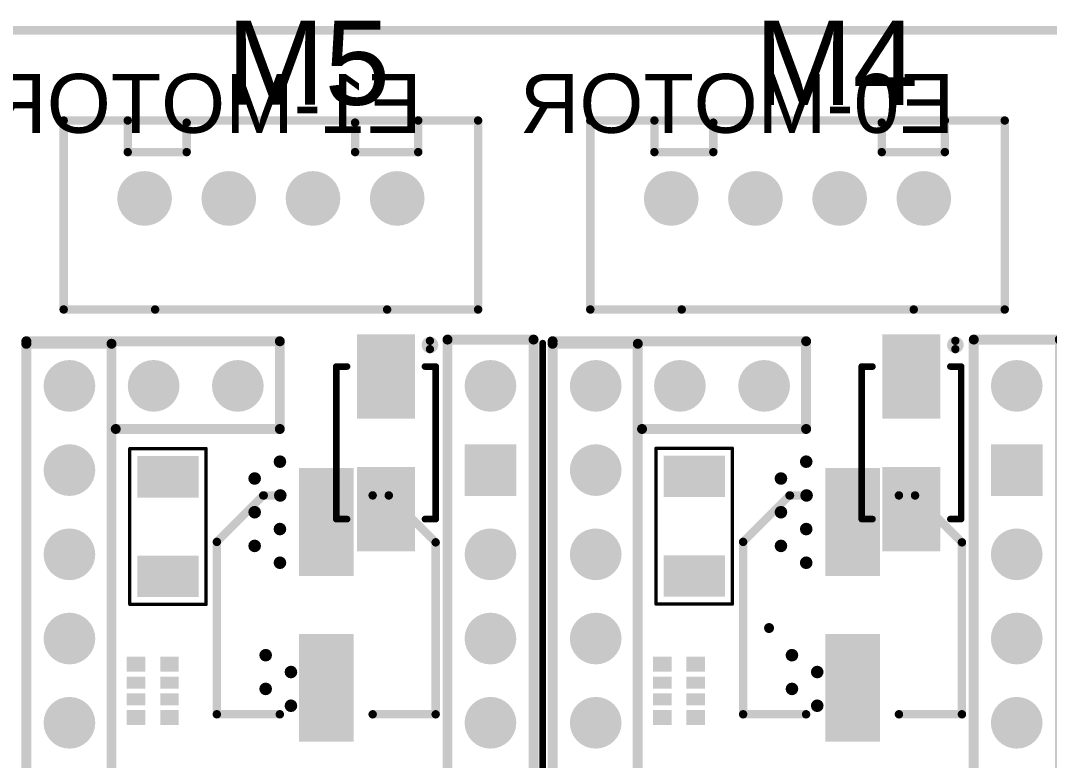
# Model space of a CAD drawing. Header units: millimetres. Extents: x -6 to 151, y -20 to 98.
# Drawn here: x 62.1 to 93.14, y 54.45 to 76.77 of the extents above; entities that cross this region are included whole.
import ezdxf

# ---------------------------------------------------------------- set-up
doc = ezdxf.new("R2010")
doc.units = ezdxf.units.MM
for name, color, linetype in [('BottomOverlay', 54, 'Continuous'), ('BottomPaste', 16, 'Continuous'), ('BottomSolder', 6, 'Continuous'), ('KeepOutLayer', 6, 'Continuous'), ('MultiLayer', 9, 'Continuous'), ('PadHoleLayer', 156, 'Continuous'), ('TopOverlay', 2, 'Continuous'), ('TopPaste', 8, 'Continuous'), ('TopSolder', 216, 'Continuous'), ('ViaHoleLayer', 16, 'Continuous')]:
    doc.layers.add(name, color=color, linetype=linetype)
doc.styles.add('Arial', font='arial.ttf', dxfattribs={"height": 0.2})

# ---------------------------------------------------------------- blocks, each defined once
blk = doc.blocks.new('RES1206_34')
at = {"layer": 'TopPaste'}
for points in [[(-2.1, -0.9), (-2.1, 0.9), (-0.9, 0.9), (-0.9, -0.9)], [(0.9, -0.9), (0.9, 0.9), (2.1, 0.9), (2.1, -0.9)]]:
    blk.add_hatch(color=8, dxfattribs=at).paths.add_polyline_path(points)
at = {"layer": 'TopSolder'}
for points in [[(-2.125, -0.925), (-2.125, 0.925), (-0.875, 0.925), (-0.875, -0.925)], [(0.875, -0.925), (0.875, 0.925), (2.125, 0.925), (2.125, -0.925)]]:
    blk.add_hatch(color=216, dxfattribs=at).paths.add_polyline_path(points)
at = {"layer": 'TopOverlay', "const_width": 0.1}
for points in [[(-2.35, 1.15), (2.35, 1.15)], [(-2.35, 1.15), (-2.35, -1.15)], [(2.35, 1.15), (2.35, -1.15)], [(-2.35, -1.15), (2.35, -1.15)]]:
    blk.add_lwpolyline(points, dxfattribs=at)
at = {"layer": 'TopOverlay', "const_width": 0.05}
for points in [[(-2.375, 1.15, 1), (-2.325, 1.15, 1)], [(-2.375, 1.15, 1), (-2.325, 1.15, 1)], [(2.325, 1.15, 1), (2.375, 1.15, 1)], [(2.325, 1.15, 1), (2.375, 1.15, 1)], [(-2.375, -1.15, 1), (-2.325, -1.15, 1)], [(-2.375, -1.15, 1), (-2.325, -1.15, 1)], [(2.325, -1.15, 1), (2.375, -1.15, 1)], [(2.325, -1.15, 1), (2.375, -1.15, 1)]]:
    blk.add_lwpolyline(points, format="xyb", close=True, dxfattribs=at)
blk = doc.blocks.new('RES1206_35')
at = {"layer": 'TopPaste'}
for points in [[(-2.1, -0.9), (-2.1, 0.9), (-0.9, 0.9), (-0.9, -0.9)], [(0.9, -0.9), (0.9, 0.9), (2.1, 0.9), (2.1, -0.9)]]:
    blk.add_hatch(color=8, dxfattribs=at).paths.add_polyline_path(points)
at = {"layer": 'TopSolder'}
for points in [[(-2.125, -0.925), (-2.125, 0.925), (-0.875, 0.925), (-0.875, -0.925)], [(0.875, -0.925), (0.875, 0.925), (2.125, 0.925), (2.125, -0.925)]]:
    blk.add_hatch(color=216, dxfattribs=at).paths.add_polyline_path(points)
at = {"layer": 'TopOverlay', "const_width": 0.1}
for points in [[(-2.35, 1.15), (2.35, 1.15)], [(-2.35, 1.15), (-2.35, -1.15)], [(2.35, 1.15), (2.35, -1.15)], [(-2.35, -1.15), (2.35, -1.15)]]:
    blk.add_lwpolyline(points, dxfattribs=at)
at = {"layer": 'TopOverlay', "const_width": 0.05}
for points in [[(-2.375, 1.15, 1), (-2.325, 1.15, 1)], [(-2.375, 1.15, 1), (-2.325, 1.15, 1)], [(2.325, 1.15, 1), (2.375, 1.15, 1)], [(2.325, 1.15, 1), (2.375, 1.15, 1)], [(-2.375, -1.15, 1), (-2.325, -1.15, 1)], [(-2.375, -1.15, 1), (-2.325, -1.15, 1)], [(2.325, -1.15, 1), (2.375, -1.15, 1)], [(2.325, -1.15, 1), (2.375, -1.15, 1)]]:
    blk.add_lwpolyline(points, format="xyb", close=True, dxfattribs=at)
blk = doc.blocks.new('DO214AC__SMA__B_58')
at = {"layer": 'BottomPaste'}
for points in [[(-0.75, 0.85), (-0.75, -0.85), (-3.25, -0.85), (-3.25, 0.85)], [(3.25, 0.85), (3.25, -0.85), (0.75, -0.85), (0.75, 0.85)]]:
    blk.add_hatch(color=16, dxfattribs=at).paths.add_polyline_path(points)
at = {"layer": 'BottomSolder'}
for points in [[(-0.725, 0.875), (-0.725, -0.875), (-3.275, -0.875), (-3.275, 0.875)], [(3.275, 0.875), (3.275, -0.875), (0.725, -0.875), (0.725, 0.875)]]:
    blk.add_hatch(color=6, dxfattribs=at).paths.add_polyline_path(points)
at = {"layer": 'BottomOverlay', "const_width": 0.2}
for points in [[(-2.3, 1.5), (2.3, 1.5)], [(-2.3, 1.5), (-2.3, 1.175)], [(2.3, 1.5), (2.3, 1.175)], [(-2.3, -1.175), (-2.3, -1.5)], [(2.3, -1.175), (2.3, -1.5)], [(-2.3, -1.5), (2.3, -1.5)]]:
    blk.add_lwpolyline(points, dxfattribs=at)
at = {"layer": 'BottomOverlay'}
for points, const_width in [([(-2.35, 1.5, 1), (-2.25, 1.5, 1)], 0.1), ([(-2.35, 1.5, 1), (-2.25, 1.5, 1)], 0.1), ([(2.25, 1.5, 1), (2.35, 1.5, 1)], 0.1), ([(2.25, 1.5, 1), (2.35, 1.5, 1)], 0.1), ([(-2.35, 1.175, 1), (-2.25, 1.175, 1)], 0.1), ([(2.25, 1.175, 1), (2.35, 1.175, 1)], 0.1), ([(-2.35, -1.175, 1), (-2.25, -1.175, 1)], 0.1), ([(2.25, -1.175, 1), (2.35, -1.175, 1)], 0.1), ([(3.075, -1.325, 1), (2.825, -1.325, 1)], 0.25), ([(2.763, -1.325, 1), (2.887, -1.325, 1)], 0.125), ([(3.013, -1.325, 1), (3.138, -1.325, 1)], 0.125), ([(-2.35, -1.5, 1), (-2.25, -1.5, 1)], 0.1), ([(-2.35, -1.5, 1), (-2.25, -1.5, 1)], 0.1), ([(2.25, -1.5, 1), (2.35, -1.5, 1)], 0.1), ([(2.25, -1.5, 1), (2.35, -1.5, 1)], 0.1)]:
    blk.add_lwpolyline(points, format="xyb", close=True, dxfattribs=dict(at, const_width=const_width))
blk = doc.blocks.new('DO214AC__SMA__B_59')
at = {"layer": 'BottomPaste'}
for points in [[(-0.75, 0.85), (-0.75, -0.85), (-3.25, -0.85), (-3.25, 0.85)], [(3.25, 0.85), (3.25, -0.85), (0.75, -0.85), (0.75, 0.85)]]:
    blk.add_hatch(color=16, dxfattribs=at).paths.add_polyline_path(points)
at = {"layer": 'BottomSolder'}
for points in [[(-0.725, 0.875), (-0.725, -0.875), (-3.275, -0.875), (-3.275, 0.875)], [(3.275, 0.875), (3.275, -0.875), (0.725, -0.875), (0.725, 0.875)]]:
    blk.add_hatch(color=6, dxfattribs=at).paths.add_polyline_path(points)
at = {"layer": 'BottomOverlay', "const_width": 0.2}
for points in [[(-2.3, 1.5), (2.3, 1.5)], [(-2.3, 1.5), (-2.3, 1.175)], [(2.3, 1.5), (2.3, 1.175)], [(-2.3, -1.175), (-2.3, -1.5)], [(2.3, -1.175), (2.3, -1.5)], [(-2.3, -1.5), (2.3, -1.5)]]:
    blk.add_lwpolyline(points, dxfattribs=at)
at = {"layer": 'BottomOverlay'}
for points, const_width in [([(-2.35, 1.5, 1), (-2.25, 1.5, 1)], 0.1), ([(-2.35, 1.5, 1), (-2.25, 1.5, 1)], 0.1), ([(2.25, 1.5, 1), (2.35, 1.5, 1)], 0.1), ([(2.25, 1.5, 1), (2.35, 1.5, 1)], 0.1), ([(-2.35, 1.175, 1), (-2.25, 1.175, 1)], 0.1), ([(2.25, 1.175, 1), (2.35, 1.175, 1)], 0.1), ([(-2.35, -1.175, 1), (-2.25, -1.175, 1)], 0.1), ([(2.25, -1.175, 1), (2.35, -1.175, 1)], 0.1), ([(3.075, -1.325, 1), (2.825, -1.325, 1)], 0.25), ([(2.763, -1.325, 1), (2.887, -1.325, 1)], 0.125), ([(3.013, -1.325, 1), (3.138, -1.325, 1)], 0.125), ([(-2.35, -1.5, 1), (-2.25, -1.5, 1)], 0.1), ([(-2.35, -1.5, 1), (-2.25, -1.5, 1)], 0.1), ([(2.25, -1.5, 1), (2.35, -1.5, 1)], 0.1), ([(2.25, -1.5, 1), (2.35, -1.5, 1)], 0.1)]:
    blk.add_lwpolyline(points, format="xyb", close=True, dxfattribs=dict(at, const_width=const_width))
blk = doc.blocks.new('RESISTOR_DIL_4X0402ARV341_201')
at = {"layer": 'TopPaste'}
for points in [[(-1.003, 0.762), (-0.597, 0.762), (-0.597, 0.254), (-1.003, 0.254)], [(-0.402, 0.762), (-0.098, 0.762), (-0.098, 0.254), (-0.402, 0.254)], [(0.102, 0.762), (0.406, 0.762), (0.406, 0.254), (0.102, 0.254)], [(0.61, 0.762), (1.016, 0.762), (1.016, 0.254), (0.61, 0.254)], [(-1.003, -0.246), (-0.597, -0.246), (-0.597, -0.754), (-1.003, -0.754)], [(-0.402, -0.246), (-0.098, -0.246), (-0.098, -0.754), (-0.402, -0.754)], [(0.102, -0.246), (0.406, -0.246), (0.406, -0.754), (0.102, -0.754)], [(0.61, -0.246), (1.016, -0.246), (1.016, -0.754), (0.61, -0.754)]]:
    blk.add_hatch(color=8, dxfattribs=at).paths.add_polyline_path(points)
at = {"layer": 'TopSolder'}
for points in [[(-1.029, 0.787), (-0.571, 0.787), (-0.571, 0.229), (-1.029, 0.229)], [(-0.428, 0.787), (-0.072, 0.787), (-0.072, 0.229), (-0.428, 0.229)], [(0.076, 0.787), (0.432, 0.787), (0.432, 0.229), (0.076, 0.229)], [(0.584, 0.787), (1.041, 0.787), (1.041, 0.229), (0.584, 0.229)], [(-1.029, -0.221), (-0.571, -0.221), (-0.571, -0.779), (-1.029, -0.779)], [(-0.428, -0.221), (-0.072, -0.221), (-0.072, -0.779), (-0.428, -0.779)], [(0.076, -0.221), (0.432, -0.221), (0.432, -0.779), (0.076, -0.779)], [(0.584, -0.221), (1.041, -0.221), (1.041, -0.779), (0.584, -0.779)]]:
    blk.add_hatch(color=216, dxfattribs=at).paths.add_polyline_path(points)
blk = doc.blocks.new('RESISTOR_DIL_4X0402ARV341_202')
at = {"layer": 'TopPaste'}
for points in [[(-1.003, 0.762), (-0.597, 0.762), (-0.597, 0.254), (-1.003, 0.254)], [(-0.402, 0.762), (-0.098, 0.762), (-0.098, 0.254), (-0.402, 0.254)], [(0.102, 0.762), (0.406, 0.762), (0.406, 0.254), (0.102, 0.254)], [(0.61, 0.762), (1.016, 0.762), (1.016, 0.254), (0.61, 0.254)], [(-1.003, -0.246), (-0.597, -0.246), (-0.597, -0.754), (-1.003, -0.754)], [(-0.402, -0.246), (-0.098, -0.246), (-0.098, -0.754), (-0.402, -0.754)], [(0.102, -0.246), (0.406, -0.246), (0.406, -0.754), (0.102, -0.754)], [(0.61, -0.246), (1.016, -0.246), (1.016, -0.754), (0.61, -0.754)]]:
    blk.add_hatch(color=8, dxfattribs=at).paths.add_polyline_path(points)
at = {"layer": 'TopSolder'}
for points in [[(-1.029, 0.787), (-0.571, 0.787), (-0.571, 0.229), (-1.029, 0.229)], [(-0.428, 0.787), (-0.072, 0.787), (-0.072, 0.229), (-0.428, 0.229)], [(0.076, 0.787), (0.432, 0.787), (0.432, 0.229), (0.076, 0.229)], [(0.584, 0.787), (1.041, 0.787), (1.041, 0.229), (0.584, 0.229)], [(-1.029, -0.221), (-0.571, -0.221), (-0.571, -0.779), (-1.029, -0.779)], [(-0.428, -0.221), (-0.072, -0.221), (-0.072, -0.779), (-0.428, -0.779)], [(0.076, -0.221), (0.432, -0.221), (0.432, -0.779), (0.076, -0.779)], [(0.584, -0.221), (1.041, -0.221), (1.041, -0.779), (0.584, -0.779)]]:
    blk.add_hatch(color=216, dxfattribs=at).paths.add_polyline_path(points)
blk = doc.blocks.new('TMC__________238')
at = {"layer": 'BottomSolder'}
h = blk.add_hatch(color=6, dxfattribs=at)
edge = h.paths.add_edge_path()
edge.add_arc((0, 12.7), 0.78, 0, 360)
for points in [[(1.76, 11.92), (1.76, 13.48), (3.32, 13.48), (3.32, 11.92)], [(17, 11.92), (17, 13.48), (18.56, 13.48), (18.56, 11.92)]]:
    blk.add_hatch(color=6, dxfattribs=at).paths.add_polyline_path(points)
h = blk.add_hatch(color=6, dxfattribs=at)
edge = h.paths.add_edge_path()
edge.add_arc((5.08, 12.7), 0.78, 0, 360)
h = blk.add_hatch(color=6, dxfattribs=at)
edge = h.paths.add_edge_path()
edge.add_arc((7.62, 12.7), 0.78, 0, 360)
h = blk.add_hatch(color=6, dxfattribs=at)
edge = h.paths.add_edge_path()
edge.add_arc((10.16, 12.7), 0.78, 0, 360)
h = blk.add_hatch(color=6, dxfattribs=at)
edge = h.paths.add_edge_path()
edge.add_arc((12.7, 12.7), 0.78, 0, 360)
h = blk.add_hatch(color=6, dxfattribs=at)
edge = h.paths.add_edge_path()
edge.add_arc((15.24, 12.7), 0.78, 0, 360)
h = blk.add_hatch(color=6, dxfattribs=at)
edge = h.paths.add_edge_path()
edge.add_arc((0, 5.08), 0.78, 0, 360)
h = blk.add_hatch(color=6, dxfattribs=at)
edge = h.paths.add_edge_path()
edge.add_arc((0, 2.54), 0.78, 0, 360)
h = blk.add_hatch(color=6, dxfattribs=at)
edge = h.paths.add_edge_path()
edge.add_arc((0, 0), 0.78, 0, 360)
h = blk.add_hatch(color=6, dxfattribs=at)
edge = h.paths.add_edge_path()
edge.add_arc((2.54, 0), 0.78, 0, 360)
h = blk.add_hatch(color=6, dxfattribs=at)
edge = h.paths.add_edge_path()
edge.add_arc((5.08, 0), 0.78, 0, 360)
h = blk.add_hatch(color=6, dxfattribs=at)
edge = h.paths.add_edge_path()
edge.add_arc((7.62, 0), 0.78, 0, 360)
h = blk.add_hatch(color=6, dxfattribs=at)
edge = h.paths.add_edge_path()
edge.add_arc((10.16, 0), 0.78, 0, 360)
h = blk.add_hatch(color=6, dxfattribs=at)
edge = h.paths.add_edge_path()
edge.add_arc((12.7, 0), 0.78, 0, 360)
h = blk.add_hatch(color=6, dxfattribs=at)
edge = h.paths.add_edge_path()
edge.add_arc((15.24, 0), 0.78, 0, 360)
h = blk.add_hatch(color=6, dxfattribs=at)
edge = h.paths.add_edge_path()
edge.add_arc((17.78, 0), 0.78, 0, 360)
at = {"layer": 'MultiLayer'}
h = blk.add_hatch(color=9, dxfattribs=at)
edge = h.paths.add_edge_path()
edge.add_arc((0, 12.7), 0.755, 0, 360)
for points in [[(1.785, 11.945), (1.785, 13.455), (3.295, 13.455), (3.295, 11.945)], [(17.025, 11.945), (17.025, 13.455), (18.535, 13.455), (18.535, 11.945)]]:
    blk.add_hatch(color=9, dxfattribs=at).paths.add_polyline_path(points)
h = blk.add_hatch(color=9, dxfattribs=at)
edge = h.paths.add_edge_path()
edge.add_arc((5.08, 12.7), 0.755, 0, 360)
h = blk.add_hatch(color=9, dxfattribs=at)
edge = h.paths.add_edge_path()
edge.add_arc((7.62, 12.7), 0.755, 0, 360)
h = blk.add_hatch(color=9, dxfattribs=at)
edge = h.paths.add_edge_path()
edge.add_arc((10.16, 12.7), 0.755, 0, 360)
h = blk.add_hatch(color=9, dxfattribs=at)
edge = h.paths.add_edge_path()
edge.add_arc((12.7, 12.7), 0.755, 0, 360)
h = blk.add_hatch(color=9, dxfattribs=at)
edge = h.paths.add_edge_path()
edge.add_arc((15.24, 12.7), 0.755, 0, 360)
h = blk.add_hatch(color=9, dxfattribs=at)
edge = h.paths.add_edge_path()
edge.add_arc((0, 5.08), 0.755, 0, 360)
h = blk.add_hatch(color=9, dxfattribs=at)
edge = h.paths.add_edge_path()
edge.add_arc((0, 2.54), 0.755, 0, 360)
h = blk.add_hatch(color=9, dxfattribs=at)
edge = h.paths.add_edge_path()
edge.add_arc((0, 0), 0.755, 0, 360)
h = blk.add_hatch(color=9, dxfattribs=at)
edge = h.paths.add_edge_path()
edge.add_arc((2.54, 0), 0.755, 0, 360)
h = blk.add_hatch(color=9, dxfattribs=at)
edge = h.paths.add_edge_path()
edge.add_arc((5.08, 0), 0.755, 0, 360)
h = blk.add_hatch(color=9, dxfattribs=at)
edge = h.paths.add_edge_path()
edge.add_arc((7.62, 0), 0.755, 0, 360)
h = blk.add_hatch(color=9, dxfattribs=at)
edge = h.paths.add_edge_path()
edge.add_arc((10.16, 0), 0.755, 0, 360)
h = blk.add_hatch(color=9, dxfattribs=at)
edge = h.paths.add_edge_path()
edge.add_arc((12.7, 0), 0.755, 0, 360)
h = blk.add_hatch(color=9, dxfattribs=at)
edge = h.paths.add_edge_path()
edge.add_arc((15.24, 0), 0.755, 0, 360)
h = blk.add_hatch(color=9, dxfattribs=at)
edge = h.paths.add_edge_path()
edge.add_arc((17.78, 0), 0.755, 0, 360)
at = {"layer": 'PadHoleLayer'}
h = blk.add_hatch(color=156, dxfattribs=at)
edge = h.paths.add_edge_path()
edge.add_arc((0, 12.7), 0.45, 0, 360)
h = blk.add_hatch(color=156, dxfattribs=at)
edge = h.paths.add_edge_path()
edge.add_arc((2.54, 12.7), 0.45, 0, 360)
h = blk.add_hatch(color=156, dxfattribs=at)
edge = h.paths.add_edge_path()
edge.add_arc((5.08, 12.7), 0.45, 0, 360)
h = blk.add_hatch(color=156, dxfattribs=at)
edge = h.paths.add_edge_path()
edge.add_arc((7.62, 12.7), 0.45, 0, 360)
h = blk.add_hatch(color=156, dxfattribs=at)
edge = h.paths.add_edge_path()
edge.add_arc((10.16, 12.7), 0.45, 0, 360)
h = blk.add_hatch(color=156, dxfattribs=at)
edge = h.paths.add_edge_path()
edge.add_arc((12.7, 12.7), 0.45, 0, 360)
h = blk.add_hatch(color=156, dxfattribs=at)
edge = h.paths.add_edge_path()
edge.add_arc((15.24, 12.7), 0.45, 0, 360)
h = blk.add_hatch(color=156, dxfattribs=at)
edge = h.paths.add_edge_path()
edge.add_arc((17.78, 12.7), 0.45, 0, 360)
h = blk.add_hatch(color=156, dxfattribs=at)
edge = h.paths.add_edge_path()
edge.add_arc((0, 5.08), 0.45, 0, 360)
h = blk.add_hatch(color=156, dxfattribs=at)
edge = h.paths.add_edge_path()
edge.add_arc((0, 2.54), 0.45, 0, 360)
h = blk.add_hatch(color=156, dxfattribs=at)
edge = h.paths.add_edge_path()
edge.add_arc((0, 0), 0.45, 0, 360)
h = blk.add_hatch(color=156, dxfattribs=at)
edge = h.paths.add_edge_path()
edge.add_arc((2.54, 0), 0.45, 0, 360)
h = blk.add_hatch(color=156, dxfattribs=at)
edge = h.paths.add_edge_path()
edge.add_arc((5.08, 0), 0.45, 0, 360)
h = blk.add_hatch(color=156, dxfattribs=at)
edge = h.paths.add_edge_path()
edge.add_arc((7.62, 0), 0.45, 0, 360)
h = blk.add_hatch(color=156, dxfattribs=at)
edge = h.paths.add_edge_path()
edge.add_arc((10.16, 0), 0.45, 0, 360)
h = blk.add_hatch(color=156, dxfattribs=at)
edge = h.paths.add_edge_path()
edge.add_arc((12.7, 0), 0.45, 0, 360)
h = blk.add_hatch(color=156, dxfattribs=at)
edge = h.paths.add_edge_path()
edge.add_arc((15.24, 0), 0.45, 0, 360)
h = blk.add_hatch(color=156, dxfattribs=at)
edge = h.paths.add_edge_path()
edge.add_arc((17.78, 0), 0.45, 0, 360)
at = {"layer": 'TopSolder'}
h = blk.add_hatch(color=216, dxfattribs=at)
edge = h.paths.add_edge_path()
edge.add_arc((0, 12.7), 0.78, 0, 360)
for points in [[(1.76, 11.92), (1.76, 13.48), (3.32, 13.48), (3.32, 11.92)], [(17, 11.92), (17, 13.48), (18.56, 13.48), (18.56, 11.92)]]:
    blk.add_hatch(color=216, dxfattribs=at).paths.add_polyline_path(points)
h = blk.add_hatch(color=216, dxfattribs=at)
edge = h.paths.add_edge_path()
edge.add_arc((5.08, 12.7), 0.78, 0, 360)
h = blk.add_hatch(color=216, dxfattribs=at)
edge = h.paths.add_edge_path()
edge.add_arc((7.62, 12.7), 0.78, 0, 360)
h = blk.add_hatch(color=216, dxfattribs=at)
edge = h.paths.add_edge_path()
edge.add_arc((10.16, 12.7), 0.78, 0, 360)
h = blk.add_hatch(color=216, dxfattribs=at)
edge = h.paths.add_edge_path()
edge.add_arc((12.7, 12.7), 0.78, 0, 360)
h = blk.add_hatch(color=216, dxfattribs=at)
edge = h.paths.add_edge_path()
edge.add_arc((15.24, 12.7), 0.78, 0, 360)
h = blk.add_hatch(color=216, dxfattribs=at)
edge = h.paths.add_edge_path()
edge.add_arc((0, 5.08), 0.78, 0, 360)
h = blk.add_hatch(color=216, dxfattribs=at)
edge = h.paths.add_edge_path()
edge.add_arc((0, 2.54), 0.78, 0, 360)
h = blk.add_hatch(color=216, dxfattribs=at)
edge = h.paths.add_edge_path()
edge.add_arc((0, 0), 0.78, 0, 360)
h = blk.add_hatch(color=216, dxfattribs=at)
edge = h.paths.add_edge_path()
edge.add_arc((2.54, 0), 0.78, 0, 360)
h = blk.add_hatch(color=216, dxfattribs=at)
edge = h.paths.add_edge_path()
edge.add_arc((5.08, 0), 0.78, 0, 360)
h = blk.add_hatch(color=216, dxfattribs=at)
edge = h.paths.add_edge_path()
edge.add_arc((7.62, 0), 0.78, 0, 360)
h = blk.add_hatch(color=216, dxfattribs=at)
edge = h.paths.add_edge_path()
edge.add_arc((10.16, 0), 0.78, 0, 360)
h = blk.add_hatch(color=216, dxfattribs=at)
edge = h.paths.add_edge_path()
edge.add_arc((12.7, 0), 0.78, 0, 360)
h = blk.add_hatch(color=216, dxfattribs=at)
edge = h.paths.add_edge_path()
edge.add_arc((15.24, 0), 0.78, 0, 360)
h = blk.add_hatch(color=216, dxfattribs=at)
edge = h.paths.add_edge_path()
edge.add_arc((17.78, 0), 0.78, 0, 360)
at = {"layer": 'TopOverlay', "const_width": 0.3}
for points in [[(-1.397, 11.405), (-1.397, 14)], [(19.126, 14), (-1.397, 14)], [(19.126, 11.4), (19.126, 13.97)], [(19.126, 11.405), (-1.397, 11.405)], [(1.3, 6.347), (-1.346, 6.347)], [(-1.346, -1.3), (-1.346, 6.347)], [(1.3, 1.397), (1.3, 6.347)], [(19.126, 1.27), (-1.27, 1.27)], [(-1.27, -1.3), (-1.27, 1.27)], [(19.126, -1.3), (19.126, 1.27)], [(19.126, -1.3), (-1.27, -1.3)]]:
    blk.add_lwpolyline(points, dxfattribs=at)
at = {"layer": 'TopOverlay', "const_width": 0.15}
for points in [[(-1.472, 14, 1), (-1.322, 14, 1)], [(-1.472, 14, 1), (-1.322, 14, 1)], [(19.051, 14, 1), (19.201, 14, 1)], [(19.051, 13.97, 1), (19.201, 13.97, 1)], [(-1.472, 11.405, 1), (-1.322, 11.405, 1)], [(-1.472, 11.405, 1), (-1.322, 11.405, 1)], [(19.051, 11.405, 1), (19.201, 11.405, 1)], [(19.051, 11.4, 1), (19.201, 11.4, 1)], [(-1.421, 6.347, 1), (-1.271, 6.347, 1)], [(-1.421, 6.347, 1), (-1.271, 6.347, 1)], [(1.225, 6.347, 1), (1.375, 6.347, 1)], [(1.225, 6.347, 1), (1.375, 6.347, 1)], [(-1.345, 1.27, 1), (-1.195, 1.27, 1)], [(-1.345, 1.27, 1), (-1.195, 1.27, 1)], [(1.225, 1.397, 1), (1.375, 1.397, 1)], [(19.051, 1.27, 1), (19.201, 1.27, 1)], [(19.051, 1.27, 1), (19.201, 1.27, 1)], [(-1.421, -1.3, 1), (-1.271, -1.3, 1)], [(-1.345, -1.3, 1), (-1.195, -1.3, 1)], [(-1.345, -1.3, 1), (-1.195, -1.3, 1)], [(19.051, -1.3, 1), (19.201, -1.3, 1)], [(19.051, -1.3, 1), (19.201, -1.3, 1)]]:
    blk.add_lwpolyline(points, format="xyb", close=True, dxfattribs=at)
blk = doc.blocks.new('XH2_54_4P_L_248')
at = {"layer": 'BottomSolder'}
h = blk.add_hatch(color=6, dxfattribs=at)
edge = h.paths.add_edge_path()
edge.add_arc((-3.81, 0), 0.825, 0, 360)
h = blk.add_hatch(color=6, dxfattribs=at)
edge = h.paths.add_edge_path()
edge.add_arc((-1.27, 0), 0.825, 0, 360)
h = blk.add_hatch(color=6, dxfattribs=at)
edge = h.paths.add_edge_path()
edge.add_arc((1.27, 0), 0.825, 0, 360)
h = blk.add_hatch(color=6, dxfattribs=at)
edge = h.paths.add_edge_path()
edge.add_arc((3.81, 0), 0.825, 0, 360)
at = {"layer": 'MultiLayer'}
h = blk.add_hatch(color=9, dxfattribs=at)
edge = h.paths.add_edge_path()
edge.add_arc((-3.81, 0), 0.8, 0, 360)
h = blk.add_hatch(color=9, dxfattribs=at)
edge = h.paths.add_edge_path()
edge.add_arc((-1.27, 0), 0.8, 0, 360)
h = blk.add_hatch(color=9, dxfattribs=at)
edge = h.paths.add_edge_path()
edge.add_arc((1.27, 0), 0.8, 0, 360)
h = blk.add_hatch(color=9, dxfattribs=at)
edge = h.paths.add_edge_path()
edge.add_arc((3.81, 0), 0.8, 0, 360)
at = {"layer": 'PadHoleLayer'}
h = blk.add_hatch(color=156, dxfattribs=at)
edge = h.paths.add_edge_path()
edge.add_arc((-3.81, 0), 0.508, 0, 360)
h = blk.add_hatch(color=156, dxfattribs=at)
edge = h.paths.add_edge_path()
edge.add_arc((-1.27, 0), 0.508, 0, 360)
h = blk.add_hatch(color=156, dxfattribs=at)
edge = h.paths.add_edge_path()
edge.add_arc((1.27, 0), 0.508, 0, 360)
h = blk.add_hatch(color=156, dxfattribs=at)
edge = h.paths.add_edge_path()
edge.add_arc((3.81, 0), 0.508, 0, 360)
at = {"layer": 'TopSolder'}
h = blk.add_hatch(color=216, dxfattribs=at)
edge = h.paths.add_edge_path()
edge.add_arc((-3.81, 0), 0.825, 0, 360)
h = blk.add_hatch(color=216, dxfattribs=at)
edge = h.paths.add_edge_path()
edge.add_arc((-1.27, 0), 0.825, 0, 360)
h = blk.add_hatch(color=216, dxfattribs=at)
edge = h.paths.add_edge_path()
edge.add_arc((1.27, 0), 0.825, 0, 360)
h = blk.add_hatch(color=216, dxfattribs=at)
edge = h.paths.add_edge_path()
edge.add_arc((3.81, 0), 0.825, 0, 360)
at = {"layer": 'TopOverlay', "const_width": 0.254}
for points in [[(-6.25, -3.35), (-6.25, 2.35)], [(-6.25, 2.35), (6.25, 2.35)], [(-4.318, 1.397), (-4.318, 2.35)], [(-2.54, 1.397), (-2.54, 2.286)], [(2.54, 1.397), (2.54, 2.286)], [(4.445, 1.397), (4.445, 2.35)], [(6.25, -3.35), (6.25, 2.35)], [(-4.318, 1.397), (-2.54, 1.397)], [(2.54, 1.397), (4.445, 1.397)], [(-6.25, -3.35), (-3.493, -3.35)], [(-3.493, -3.35), (3.505, -3.35)], [(3.505, -3.35), (6.25, -3.35)]]:
    blk.add_lwpolyline(points, dxfattribs=at)
at = {"layer": 'TopOverlay', "const_width": 0.127}
for points in [[(-6.314, 2.35, 1), (-6.187, 2.35, 1)], [(-6.314, 2.35, 1), (-6.187, 2.35, 1)], [(-4.381, 2.35, 1), (-4.255, 2.35, 1)], [(-2.603, 2.286, 1), (-2.477, 2.286, 1)], [(2.477, 2.286, 1), (2.603, 2.286, 1)], [(4.381, 2.35, 1), (4.508, 2.35, 1)], [(6.187, 2.35, 1), (6.314, 2.35, 1)], [(6.187, 2.35, 1), (6.314, 2.35, 1)], [(-4.381, 1.397, 1), (-4.255, 1.397, 1)], [(-4.381, 1.397, 1), (-4.255, 1.397, 1)], [(-2.603, 1.397, 1), (-2.477, 1.397, 1)], [(-2.603, 1.397, 1), (-2.477, 1.397, 1)], [(2.477, 1.397, 1), (2.603, 1.397, 1)], [(2.477, 1.397, 1), (2.603, 1.397, 1)], [(4.381, 1.397, 1), (4.508, 1.397, 1)], [(4.381, 1.397, 1), (4.508, 1.397, 1)], [(-6.314, -3.35, 1), (-6.187, -3.35, 1)], [(-6.314, -3.35, 1), (-6.187, -3.35, 1)], [(-3.556, -3.35, 1), (-3.429, -3.35, 1)], [(-3.556, -3.35, 1), (-3.429, -3.35, 1)], [(3.442, -3.35, 1), (3.569, -3.35, 1)], [(3.442, -3.35, 1), (3.569, -3.35, 1)], [(6.187, -3.35, 1), (6.314, -3.35, 1)], [(6.187, -3.35, 1), (6.314, -3.35, 1)]]:
    blk.add_lwpolyline(points, format="xyb", close=True, dxfattribs=at)
blk = doc.blocks.new('XH2_54_4P_L_249')
at = {"layer": 'BottomSolder'}
h = blk.add_hatch(color=6, dxfattribs=at)
edge = h.paths.add_edge_path()
edge.add_arc((-3.81, 0), 0.825, 0, 360)
h = blk.add_hatch(color=6, dxfattribs=at)
edge = h.paths.add_edge_path()
edge.add_arc((-1.27, 0), 0.825, 0, 360)
h = blk.add_hatch(color=6, dxfattribs=at)
edge = h.paths.add_edge_path()
edge.add_arc((1.27, 0), 0.825, 0, 360)
h = blk.add_hatch(color=6, dxfattribs=at)
edge = h.paths.add_edge_path()
edge.add_arc((3.81, 0), 0.825, 0, 360)
at = {"layer": 'MultiLayer'}
h = blk.add_hatch(color=9, dxfattribs=at)
edge = h.paths.add_edge_path()
edge.add_arc((-3.81, 0), 0.8, 0, 360)
h = blk.add_hatch(color=9, dxfattribs=at)
edge = h.paths.add_edge_path()
edge.add_arc((-1.27, 0), 0.8, 0, 360)
h = blk.add_hatch(color=9, dxfattribs=at)
edge = h.paths.add_edge_path()
edge.add_arc((1.27, 0), 0.8, 0, 360)
h = blk.add_hatch(color=9, dxfattribs=at)
edge = h.paths.add_edge_path()
edge.add_arc((3.81, 0), 0.8, 0, 360)
at = {"layer": 'PadHoleLayer'}
h = blk.add_hatch(color=156, dxfattribs=at)
edge = h.paths.add_edge_path()
edge.add_arc((-3.81, 0), 0.508, 0, 360)
h = blk.add_hatch(color=156, dxfattribs=at)
edge = h.paths.add_edge_path()
edge.add_arc((-1.27, 0), 0.508, 0, 360)
h = blk.add_hatch(color=156, dxfattribs=at)
edge = h.paths.add_edge_path()
edge.add_arc((1.27, 0), 0.508, 0, 360)
h = blk.add_hatch(color=156, dxfattribs=at)
edge = h.paths.add_edge_path()
edge.add_arc((3.81, 0), 0.508, 0, 360)
at = {"layer": 'TopSolder'}
h = blk.add_hatch(color=216, dxfattribs=at)
edge = h.paths.add_edge_path()
edge.add_arc((-3.81, 0), 0.825, 0, 360)
h = blk.add_hatch(color=216, dxfattribs=at)
edge = h.paths.add_edge_path()
edge.add_arc((-1.27, 0), 0.825, 0, 360)
h = blk.add_hatch(color=216, dxfattribs=at)
edge = h.paths.add_edge_path()
edge.add_arc((1.27, 0), 0.825, 0, 360)
h = blk.add_hatch(color=216, dxfattribs=at)
edge = h.paths.add_edge_path()
edge.add_arc((3.81, 0), 0.825, 0, 360)
at = {"layer": 'TopOverlay', "const_width": 0.254}
for points in [[(-6.25, 2.35), (6.25, 2.35)], [(-6.25, -3.35), (-6.25, 2.35)], [(-4.318, 1.397), (-4.318, 2.35)], [(-2.54, 1.397), (-2.54, 2.286)], [(2.54, 1.397), (2.54, 2.286)], [(4.445, 1.397), (4.445, 2.35)], [(6.25, -3.35), (6.25, 2.35)], [(-4.318, 1.397), (-2.54, 1.397)], [(2.54, 1.397), (4.445, 1.397)], [(-6.25, -3.35), (-3.493, -3.35)], [(-3.493, -3.35), (3.505, -3.35)], [(3.505, -3.35), (6.25, -3.35)]]:
    blk.add_lwpolyline(points, dxfattribs=at)
at = {"layer": 'TopOverlay', "const_width": 0.127}
for points in [[(-6.314, 2.35, 1), (-6.187, 2.35, 1)], [(-6.314, 2.35, 1), (-6.187, 2.35, 1)], [(-4.381, 2.35, 1), (-4.255, 2.35, 1)], [(-2.603, 2.286, 1), (-2.477, 2.286, 1)], [(2.477, 2.286, 1), (2.603, 2.286, 1)], [(4.381, 2.35, 1), (4.508, 2.35, 1)], [(6.187, 2.35, 1), (6.314, 2.35, 1)], [(6.187, 2.35, 1), (6.314, 2.35, 1)], [(-4.381, 1.397, 1), (-4.255, 1.397, 1)], [(-4.381, 1.397, 1), (-4.255, 1.397, 1)], [(-2.603, 1.397, 1), (-2.477, 1.397, 1)], [(-2.603, 1.397, 1), (-2.477, 1.397, 1)], [(2.477, 1.397, 1), (2.603, 1.397, 1)], [(2.477, 1.397, 1), (2.603, 1.397, 1)], [(4.381, 1.397, 1), (4.508, 1.397, 1)], [(4.381, 1.397, 1), (4.508, 1.397, 1)], [(-6.314, -3.35, 1), (-6.187, -3.35, 1)], [(-6.314, -3.35, 1), (-6.187, -3.35, 1)], [(-3.556, -3.35, 1), (-3.429, -3.35, 1)], [(-3.556, -3.35, 1), (-3.429, -3.35, 1)], [(3.442, -3.35, 1), (3.569, -3.35, 1)], [(3.442, -3.35, 1), (3.569, -3.35, 1)], [(6.187, -3.35, 1), (6.314, -3.35, 1)], [(6.187, -3.35, 1), (6.314, -3.35, 1)]]:
    blk.add_lwpolyline(points, format="xyb", close=True, dxfattribs=at)
blk = doc.blocks.new('ELCO_C____D_254')
at = {"layer": 'TopPaste'}
for points in [[(-4.1, 0.8), (-0.9, 0.8), (-0.9, -0.8), (-4.1, -0.8)], [(4.1, -0.8), (0.9, -0.8), (0.9, 0.8), (4.1, 0.8)]]:
    blk.add_hatch(color=8, dxfattribs=at).paths.add_polyline_path(points)
at = {"layer": 'TopSolder'}
for points in [[(-4.125, 0.825), (-0.875, 0.825), (-0.875, -0.825), (-4.125, -0.825)], [(4.125, -0.825), (0.875, -0.825), (0.875, 0.825), (4.125, 0.825)]]:
    blk.add_hatch(color=216, dxfattribs=at).paths.add_polyline_path(points)
at = {"layer": 'TopOverlay', "const_width": 0.254}
for points in [[(-3.3, 3.3), (1.9, 3.3)], [(-3.3, 3.3), (-3.3, 1.4)], [(1.9, 3.3), (3.3, 1.9)], [(3.3, 1.886), (3.3, 1.386)], [(-3.3, -1.4), (-3.3, -3.3)], [(3.3, -1.4), (3.3, -1.886)], [(3.3, -1.886), (1.886, -3.3)], [(-3.3, -3.3), (1.886, -3.3)]]:
    blk.add_lwpolyline(points, dxfattribs=at)
at = {"layer": 'TopOverlay', "const_width": 0.127}
for points in [[(-3.364, 3.3, 1), (-3.237, 3.3, 1)], [(-3.364, 3.3, 1), (-3.237, 3.3, 1)], [(1.836, 3.3, 1), (1.963, 3.3, 1)], [(1.836, 3.3, 1), (1.963, 3.3, 1)], [(3.237, 1.9, 1), (3.364, 1.9, 1)], [(3.236, 1.886, 1), (3.363, 1.886, 1)], [(-3.364, 1.4, 1), (-3.237, 1.4, 1)], [(3.236, 1.386, 1), (3.363, 1.386, 1)], [(-3.364, -1.4, 1), (-3.237, -1.4, 1)], [(3.237, -1.4, 1), (3.364, -1.4, 1)], [(3.236, -1.886, 1), (3.363, -1.886, 1)], [(3.236, -1.886, 1), (3.363, -1.886, 1)], [(-3.364, -3.3, 1), (-3.237, -3.3, 1)], [(-3.364, -3.3, 1), (-3.237, -3.3, 1)], [(1.822, -3.3, 1), (1.949, -3.3, 1)], [(1.822, -3.3, 1), (1.949, -3.3, 1)]]:
    blk.add_lwpolyline(points, format="xyb", close=True, dxfattribs=at)
blk = doc.blocks.new('ELCO_C____D_255')
at = {"layer": 'TopPaste'}
for points in [[(-4.1, 0.8), (-0.9, 0.8), (-0.9, -0.8), (-4.1, -0.8)], [(4.1, -0.8), (0.9, -0.8), (0.9, 0.8), (4.1, 0.8)]]:
    blk.add_hatch(color=8, dxfattribs=at).paths.add_polyline_path(points)
at = {"layer": 'TopSolder'}
for points in [[(-4.125, 0.825), (-0.875, 0.825), (-0.875, -0.825), (-4.125, -0.825)], [(4.125, -0.825), (0.875, -0.825), (0.875, 0.825), (4.125, 0.825)]]:
    blk.add_hatch(color=216, dxfattribs=at).paths.add_polyline_path(points)
at = {"layer": 'TopOverlay', "const_width": 0.254}
for points in [[(-3.3, 3.3), (-3.3, 1.4)], [(-3.3, 3.3), (1.9, 3.3)], [(1.9, 3.3), (3.3, 1.9)], [(3.3, 1.886), (3.3, 1.386)], [(-3.3, -1.4), (-3.3, -3.3)], [(3.3, -1.4), (3.3, -1.886)], [(3.3, -1.886), (1.886, -3.3)], [(-3.3, -3.3), (1.886, -3.3)]]:
    blk.add_lwpolyline(points, dxfattribs=at)
at = {"layer": 'TopOverlay', "const_width": 0.127}
for points in [[(-3.364, 3.3, 1), (-3.237, 3.3, 1)], [(-3.364, 3.3, 1), (-3.237, 3.3, 1)], [(1.836, 3.3, 1), (1.963, 3.3, 1)], [(1.836, 3.3, 1), (1.963, 3.3, 1)], [(3.237, 1.9, 1), (3.364, 1.9, 1)], [(3.236, 1.886, 1), (3.363, 1.886, 1)], [(-3.364, 1.4, 1), (-3.237, 1.4, 1)], [(3.236, 1.386, 1), (3.363, 1.386, 1)], [(-3.364, -1.4, 1), (-3.237, -1.4, 1)], [(3.237, -1.4, 1), (3.364, -1.4, 1)], [(3.236, -1.886, 1), (3.363, -1.886, 1)], [(3.236, -1.886, 1), (3.363, -1.886, 1)], [(-3.364, -3.3, 1), (-3.237, -3.3, 1)], [(-3.364, -3.3, 1), (-3.237, -3.3, 1)], [(1.822, -3.3, 1), (1.949, -3.3, 1)], [(1.822, -3.3, 1), (1.949, -3.3, 1)]]:
    blk.add_lwpolyline(points, format="xyb", close=True, dxfattribs=at)
blk = doc.blocks.new('TMC__________288')
at = {"layer": 'BottomSolder'}
h = blk.add_hatch(color=6, dxfattribs=at)
edge = h.paths.add_edge_path()
edge.add_arc((0, 12.7), 0.78, 0, 360)
for points in [[(1.76, 11.92), (1.76, 13.48), (3.32, 13.48), (3.32, 11.92)], [(17, 11.92), (17, 13.48), (18.56, 13.48), (18.56, 11.92)]]:
    blk.add_hatch(color=6, dxfattribs=at).paths.add_polyline_path(points)
h = blk.add_hatch(color=6, dxfattribs=at)
edge = h.paths.add_edge_path()
edge.add_arc((5.08, 12.7), 0.78, 0, 360)
h = blk.add_hatch(color=6, dxfattribs=at)
edge = h.paths.add_edge_path()
edge.add_arc((7.62, 12.7), 0.78, 0, 360)
h = blk.add_hatch(color=6, dxfattribs=at)
edge = h.paths.add_edge_path()
edge.add_arc((10.16, 12.7), 0.78, 0, 360)
h = blk.add_hatch(color=6, dxfattribs=at)
edge = h.paths.add_edge_path()
edge.add_arc((12.7, 12.7), 0.78, 0, 360)
h = blk.add_hatch(color=6, dxfattribs=at)
edge = h.paths.add_edge_path()
edge.add_arc((15.24, 12.7), 0.78, 0, 360)
h = blk.add_hatch(color=6, dxfattribs=at)
edge = h.paths.add_edge_path()
edge.add_arc((0, 5.08), 0.78, 0, 360)
h = blk.add_hatch(color=6, dxfattribs=at)
edge = h.paths.add_edge_path()
edge.add_arc((0, 2.54), 0.78, 0, 360)
h = blk.add_hatch(color=6, dxfattribs=at)
edge = h.paths.add_edge_path()
edge.add_arc((0, 0), 0.78, 0, 360)
h = blk.add_hatch(color=6, dxfattribs=at)
edge = h.paths.add_edge_path()
edge.add_arc((2.54, 0), 0.78, 0, 360)
h = blk.add_hatch(color=6, dxfattribs=at)
edge = h.paths.add_edge_path()
edge.add_arc((5.08, 0), 0.78, 0, 360)
h = blk.add_hatch(color=6, dxfattribs=at)
edge = h.paths.add_edge_path()
edge.add_arc((7.62, 0), 0.78, 0, 360)
h = blk.add_hatch(color=6, dxfattribs=at)
edge = h.paths.add_edge_path()
edge.add_arc((10.16, 0), 0.78, 0, 360)
h = blk.add_hatch(color=6, dxfattribs=at)
edge = h.paths.add_edge_path()
edge.add_arc((12.7, 0), 0.78, 0, 360)
h = blk.add_hatch(color=6, dxfattribs=at)
edge = h.paths.add_edge_path()
edge.add_arc((15.24, 0), 0.78, 0, 360)
h = blk.add_hatch(color=6, dxfattribs=at)
edge = h.paths.add_edge_path()
edge.add_arc((17.78, 0), 0.78, 0, 360)
at = {"layer": 'MultiLayer'}
h = blk.add_hatch(color=9, dxfattribs=at)
edge = h.paths.add_edge_path()
edge.add_arc((0, 12.7), 0.755, 0, 360)
for points in [[(1.785, 11.945), (1.785, 13.455), (3.295, 13.455), (3.295, 11.945)], [(17.025, 11.945), (17.025, 13.455), (18.535, 13.455), (18.535, 11.945)]]:
    blk.add_hatch(color=9, dxfattribs=at).paths.add_polyline_path(points)
h = blk.add_hatch(color=9, dxfattribs=at)
edge = h.paths.add_edge_path()
edge.add_arc((5.08, 12.7), 0.755, 0, 360)
h = blk.add_hatch(color=9, dxfattribs=at)
edge = h.paths.add_edge_path()
edge.add_arc((7.62, 12.7), 0.755, 0, 360)
h = blk.add_hatch(color=9, dxfattribs=at)
edge = h.paths.add_edge_path()
edge.add_arc((10.16, 12.7), 0.755, 0, 360)
h = blk.add_hatch(color=9, dxfattribs=at)
edge = h.paths.add_edge_path()
edge.add_arc((12.7, 12.7), 0.755, 0, 360)
h = blk.add_hatch(color=9, dxfattribs=at)
edge = h.paths.add_edge_path()
edge.add_arc((15.24, 12.7), 0.755, 0, 360)
h = blk.add_hatch(color=9, dxfattribs=at)
edge = h.paths.add_edge_path()
edge.add_arc((0, 5.08), 0.755, 0, 360)
h = blk.add_hatch(color=9, dxfattribs=at)
edge = h.paths.add_edge_path()
edge.add_arc((0, 2.54), 0.755, 0, 360)
h = blk.add_hatch(color=9, dxfattribs=at)
edge = h.paths.add_edge_path()
edge.add_arc((0, 0), 0.755, 0, 360)
h = blk.add_hatch(color=9, dxfattribs=at)
edge = h.paths.add_edge_path()
edge.add_arc((2.54, 0), 0.755, 0, 360)
h = blk.add_hatch(color=9, dxfattribs=at)
edge = h.paths.add_edge_path()
edge.add_arc((5.08, 0), 0.755, 0, 360)
h = blk.add_hatch(color=9, dxfattribs=at)
edge = h.paths.add_edge_path()
edge.add_arc((7.62, 0), 0.755, 0, 360)
h = blk.add_hatch(color=9, dxfattribs=at)
edge = h.paths.add_edge_path()
edge.add_arc((10.16, 0), 0.755, 0, 360)
h = blk.add_hatch(color=9, dxfattribs=at)
edge = h.paths.add_edge_path()
edge.add_arc((12.7, 0), 0.755, 0, 360)
h = blk.add_hatch(color=9, dxfattribs=at)
edge = h.paths.add_edge_path()
edge.add_arc((15.24, 0), 0.755, 0, 360)
h = blk.add_hatch(color=9, dxfattribs=at)
edge = h.paths.add_edge_path()
edge.add_arc((17.78, 0), 0.755, 0, 360)
at = {"layer": 'PadHoleLayer'}
h = blk.add_hatch(color=156, dxfattribs=at)
edge = h.paths.add_edge_path()
edge.add_arc((0, 12.7), 0.45, 0, 360)
h = blk.add_hatch(color=156, dxfattribs=at)
edge = h.paths.add_edge_path()
edge.add_arc((2.54, 12.7), 0.45, 0, 360)
h = blk.add_hatch(color=156, dxfattribs=at)
edge = h.paths.add_edge_path()
edge.add_arc((5.08, 12.7), 0.45, 0, 360)
h = blk.add_hatch(color=156, dxfattribs=at)
edge = h.paths.add_edge_path()
edge.add_arc((7.62, 12.7), 0.45, 0, 360)
h = blk.add_hatch(color=156, dxfattribs=at)
edge = h.paths.add_edge_path()
edge.add_arc((10.16, 12.7), 0.45, 0, 360)
h = blk.add_hatch(color=156, dxfattribs=at)
edge = h.paths.add_edge_path()
edge.add_arc((12.7, 12.7), 0.45, 0, 360)
h = blk.add_hatch(color=156, dxfattribs=at)
edge = h.paths.add_edge_path()
edge.add_arc((15.24, 12.7), 0.45, 0, 360)
h = blk.add_hatch(color=156, dxfattribs=at)
edge = h.paths.add_edge_path()
edge.add_arc((17.78, 12.7), 0.45, 0, 360)
h = blk.add_hatch(color=156, dxfattribs=at)
edge = h.paths.add_edge_path()
edge.add_arc((0, 5.08), 0.45, 0, 360)
h = blk.add_hatch(color=156, dxfattribs=at)
edge = h.paths.add_edge_path()
edge.add_arc((0, 2.54), 0.45, 0, 360)
h = blk.add_hatch(color=156, dxfattribs=at)
edge = h.paths.add_edge_path()
edge.add_arc((0, 0), 0.45, 0, 360)
h = blk.add_hatch(color=156, dxfattribs=at)
edge = h.paths.add_edge_path()
edge.add_arc((2.54, 0), 0.45, 0, 360)
h = blk.add_hatch(color=156, dxfattribs=at)
edge = h.paths.add_edge_path()
edge.add_arc((5.08, 0), 0.45, 0, 360)
h = blk.add_hatch(color=156, dxfattribs=at)
edge = h.paths.add_edge_path()
edge.add_arc((7.62, 0), 0.45, 0, 360)
h = blk.add_hatch(color=156, dxfattribs=at)
edge = h.paths.add_edge_path()
edge.add_arc((10.16, 0), 0.45, 0, 360)
h = blk.add_hatch(color=156, dxfattribs=at)
edge = h.paths.add_edge_path()
edge.add_arc((12.7, 0), 0.45, 0, 360)
h = blk.add_hatch(color=156, dxfattribs=at)
edge = h.paths.add_edge_path()
edge.add_arc((15.24, 0), 0.45, 0, 360)
h = blk.add_hatch(color=156, dxfattribs=at)
edge = h.paths.add_edge_path()
edge.add_arc((17.78, 0), 0.45, 0, 360)
at = {"layer": 'TopSolder'}
h = blk.add_hatch(color=216, dxfattribs=at)
edge = h.paths.add_edge_path()
edge.add_arc((0, 12.7), 0.78, 0, 360)
for points in [[(1.76, 11.92), (1.76, 13.48), (3.32, 13.48), (3.32, 11.92)], [(17, 11.92), (17, 13.48), (18.56, 13.48), (18.56, 11.92)]]:
    blk.add_hatch(color=216, dxfattribs=at).paths.add_polyline_path(points)
h = blk.add_hatch(color=216, dxfattribs=at)
edge = h.paths.add_edge_path()
edge.add_arc((5.08, 12.7), 0.78, 0, 360)
h = blk.add_hatch(color=216, dxfattribs=at)
edge = h.paths.add_edge_path()
edge.add_arc((7.62, 12.7), 0.78, 0, 360)
h = blk.add_hatch(color=216, dxfattribs=at)
edge = h.paths.add_edge_path()
edge.add_arc((10.16, 12.7), 0.78, 0, 360)
h = blk.add_hatch(color=216, dxfattribs=at)
edge = h.paths.add_edge_path()
edge.add_arc((12.7, 12.7), 0.78, 0, 360)
h = blk.add_hatch(color=216, dxfattribs=at)
edge = h.paths.add_edge_path()
edge.add_arc((15.24, 12.7), 0.78, 0, 360)
h = blk.add_hatch(color=216, dxfattribs=at)
edge = h.paths.add_edge_path()
edge.add_arc((0, 5.08), 0.78, 0, 360)
h = blk.add_hatch(color=216, dxfattribs=at)
edge = h.paths.add_edge_path()
edge.add_arc((0, 2.54), 0.78, 0, 360)
h = blk.add_hatch(color=216, dxfattribs=at)
edge = h.paths.add_edge_path()
edge.add_arc((0, 0), 0.78, 0, 360)
h = blk.add_hatch(color=216, dxfattribs=at)
edge = h.paths.add_edge_path()
edge.add_arc((2.54, 0), 0.78, 0, 360)
h = blk.add_hatch(color=216, dxfattribs=at)
edge = h.paths.add_edge_path()
edge.add_arc((5.08, 0), 0.78, 0, 360)
h = blk.add_hatch(color=216, dxfattribs=at)
edge = h.paths.add_edge_path()
edge.add_arc((7.62, 0), 0.78, 0, 360)
h = blk.add_hatch(color=216, dxfattribs=at)
edge = h.paths.add_edge_path()
edge.add_arc((10.16, 0), 0.78, 0, 360)
h = blk.add_hatch(color=216, dxfattribs=at)
edge = h.paths.add_edge_path()
edge.add_arc((12.7, 0), 0.78, 0, 360)
h = blk.add_hatch(color=216, dxfattribs=at)
edge = h.paths.add_edge_path()
edge.add_arc((15.24, 0), 0.78, 0, 360)
h = blk.add_hatch(color=216, dxfattribs=at)
edge = h.paths.add_edge_path()
edge.add_arc((17.78, 0), 0.78, 0, 360)
at = {"layer": 'TopOverlay', "const_width": 0.3}
for points in [[(19.126, 14), (-1.397, 14)], [(-1.397, 11.405), (-1.397, 14)], [(19.126, 11.4), (19.126, 13.97)], [(19.126, 11.405), (-1.397, 11.405)], [(-1.346, -1.3), (-1.346, 6.347)], [(1.3, 6.347), (-1.346, 6.347)], [(1.3, 1.397), (1.3, 6.347)], [(-1.27, -1.3), (-1.27, 1.27)], [(19.126, 1.27), (-1.27, 1.27)], [(19.126, -1.3), (19.126, 1.27)], [(19.126, -1.3), (-1.27, -1.3)]]:
    blk.add_lwpolyline(points, dxfattribs=at)
at = {"layer": 'TopOverlay', "const_width": 0.15}
for points in [[(-1.472, 14, 1), (-1.322, 14, 1)], [(-1.472, 14, 1), (-1.322, 14, 1)], [(19.051, 14, 1), (19.201, 14, 1)], [(19.051, 13.97, 1), (19.201, 13.97, 1)], [(-1.472, 11.405, 1), (-1.322, 11.405, 1)], [(-1.472, 11.405, 1), (-1.322, 11.405, 1)], [(19.051, 11.405, 1), (19.201, 11.405, 1)], [(19.051, 11.4, 1), (19.201, 11.4, 1)], [(-1.421, 6.347, 1), (-1.271, 6.347, 1)], [(-1.421, 6.347, 1), (-1.271, 6.347, 1)], [(1.225, 6.347, 1), (1.375, 6.347, 1)], [(1.225, 6.347, 1), (1.375, 6.347, 1)], [(-1.345, 1.27, 1), (-1.195, 1.27, 1)], [(-1.345, 1.27, 1), (-1.195, 1.27, 1)], [(1.225, 1.397, 1), (1.375, 1.397, 1)], [(19.051, 1.27, 1), (19.201, 1.27, 1)], [(19.051, 1.27, 1), (19.201, 1.27, 1)], [(-1.421, -1.3, 1), (-1.271, -1.3, 1)], [(-1.345, -1.3, 1), (-1.195, -1.3, 1)], [(-1.345, -1.3, 1), (-1.195, -1.3, 1)], [(19.051, -1.3, 1), (19.201, -1.3, 1)], [(19.051, -1.3, 1), (19.201, -1.3, 1)]]:
    blk.add_lwpolyline(points, format="xyb", close=True, dxfattribs=at)

msp = doc.modelspace()

# ---------------------------------------------------------------- hatches: boundary and pattern name
at = {"layer": 'ViaHoleLayer'}
h = msp.add_hatch(color=16, dxfattribs=at)
edge = h.paths.add_edge_path()
edge.add_arc((69.927, 63.464), 0.191, 0, 360)
h = msp.add_hatch(color=16, dxfattribs=at)
edge = h.paths.add_edge_path()
edge.add_arc((85.802, 63.464), 0.191, 0, 360)
h = msp.add_hatch(color=16, dxfattribs=at)
edge = h.paths.add_edge_path()
edge.add_arc((69.165, 62.956), 0.191, 0, 360)
h = msp.add_hatch(color=16, dxfattribs=at)
edge = h.paths.add_edge_path()
edge.add_arc((85.04, 62.956), 0.191, 0, 360)
h = msp.add_hatch(color=16, dxfattribs=at)
edge = h.paths.add_edge_path()
edge.add_arc((69.938, 62.445), 0.191, 0, 360)
h = msp.add_hatch(color=16, dxfattribs=at)
edge = h.paths.add_edge_path()
edge.add_arc((85.813, 62.445), 0.191, 0, 360)
h = msp.add_hatch(color=16, dxfattribs=at)
edge = h.paths.add_edge_path()
edge.add_arc((69.165, 61.94), 0.191, 0, 360)
h = msp.add_hatch(color=16, dxfattribs=at)
edge = h.paths.add_edge_path()
edge.add_arc((85.04, 61.94), 0.191, 0, 360)
h = msp.add_hatch(color=16, dxfattribs=at)
edge = h.paths.add_edge_path()
edge.add_arc((69.927, 61.432), 0.191, 0, 360)
h = msp.add_hatch(color=16, dxfattribs=at)
edge = h.paths.add_edge_path()
edge.add_arc((85.802, 61.432), 0.191, 0, 360)
h = msp.add_hatch(color=16, dxfattribs=at)
edge = h.paths.add_edge_path()
edge.add_arc((69.165, 60.924), 0.191, 0, 360)
h = msp.add_hatch(color=16, dxfattribs=at)
edge = h.paths.add_edge_path()
edge.add_arc((85.04, 60.924), 0.191, 0, 360)
h = msp.add_hatch(color=16, dxfattribs=at)
edge = h.paths.add_edge_path()
edge.add_arc((69.927, 60.416), 0.191, 0, 360)
h = msp.add_hatch(color=16, dxfattribs=at)
edge = h.paths.add_edge_path()
edge.add_arc((85.802, 60.416), 0.191, 0, 360)
h = msp.add_hatch(color=16, dxfattribs=at)
edge = h.paths.add_edge_path()
edge.add_arc((84.681, 58.447), 0.152, 0, 360)
h = msp.add_hatch(color=16, dxfattribs=at)
edge = h.paths.add_edge_path()
edge.add_arc((69.497, 57.628), 0.191, 0, 360)
h = msp.add_hatch(color=16, dxfattribs=at)
edge = h.paths.add_edge_path()
edge.add_arc((85.372, 57.628), 0.191, 0, 360)
h = msp.add_hatch(color=16, dxfattribs=at)
edge = h.paths.add_edge_path()
edge.add_arc((70.259, 57.12), 0.191, 0, 360)
h = msp.add_hatch(color=16, dxfattribs=at)
edge = h.paths.add_edge_path()
edge.add_arc((86.134, 57.12), 0.191, 0, 360)
h = msp.add_hatch(color=16, dxfattribs=at)
edge = h.paths.add_edge_path()
edge.add_arc((69.497, 56.612), 0.191, 0, 360)
h = msp.add_hatch(color=16, dxfattribs=at)
edge = h.paths.add_edge_path()
edge.add_arc((85.372, 56.612), 0.191, 0, 360)
h = msp.add_hatch(color=16, dxfattribs=at)
edge = h.paths.add_edge_path()
edge.add_arc((70.259, 56.104), 0.191, 0, 360)
h = msp.add_hatch(color=16, dxfattribs=at)
edge = h.paths.add_edge_path()
edge.add_arc((86.134, 56.104), 0.191, 0, 360)

# ---------------------------------------------------------------- linework, layer by layer
at = {"layer": 'BottomOverlay', "const_width": 0.203}
msp.add_lwpolyline([(77.854, 40.616), (77.854, 67.037)], dxfattribs=at)
at = {"layer": 'BottomOverlay', "const_width": 0.102}
msp.add_lwpolyline([(77.803, 67.037, 1), (77.905, 67.037, 1)], format="xyb", close=True, dxfattribs=at)
at = {"layer": 'KeepOutLayer', "const_width": 0.254}
msp.add_lwpolyline([(0, 76.471), (149.274, 76.471)], dxfattribs=at)

# ---------------------------------------------------------------- block references
for name, p in [('XH2_54_4P_L_248', (69.654, 71.403)), ('XH2_54_4P_L_249', (85.54, 71.403))]:
    msp.add_blockref(name, p)
for name, p, rotation in [('TMC__________238', (63.577, 65.75), 270), ('DO214AC__SMA__B_58', (73.127, 64.033), 90), ('TMC__________288', (79.452, 65.75), 270), ('DO214AC__SMA__B_59', (88.976, 64.033), 90), ('RES1206_34', (66.548, 61.508), 90), ('RES1206_35', (82.423, 61.519), 90), ('ELCO_C____D_254', (71.324, 59.146), 90), ('ELCO_C____D_255', (87.199, 59.146), 90), ('RESISTOR_DIL_4X0402ARV341_201', (66.094, 56.547), 90), ('RESISTOR_DIL_4X0402ARV341_202', (81.969, 56.547), 90)]:
    msp.add_blockref(name, p, dxfattribs=dict(rotation=rotation))

# ---------------------------------------------------------------- texts
at = {"layer": 'BottomOverlay', "style": 'Arial', "text_generation_flag": 2}
for s, p in [('E1-MOTOR', (74.207, 73.381)), ('E0-MOTOR', (90.273, 73.381))]:
    msp.add_text(s, height=1.778, rotation=360, dxfattribs=at).set_placement(p)
at = {"layer": 'TopOverlay', "style": 'Arial'}
for s, p in [('M5', (68.319, 74.226)), ('M4', (84.246, 74.221))]:
    msp.add_text(s, height=2.54, rotation=360, dxfattribs=at).set_placement(p)

doc.saveas('drawing.dxf')
